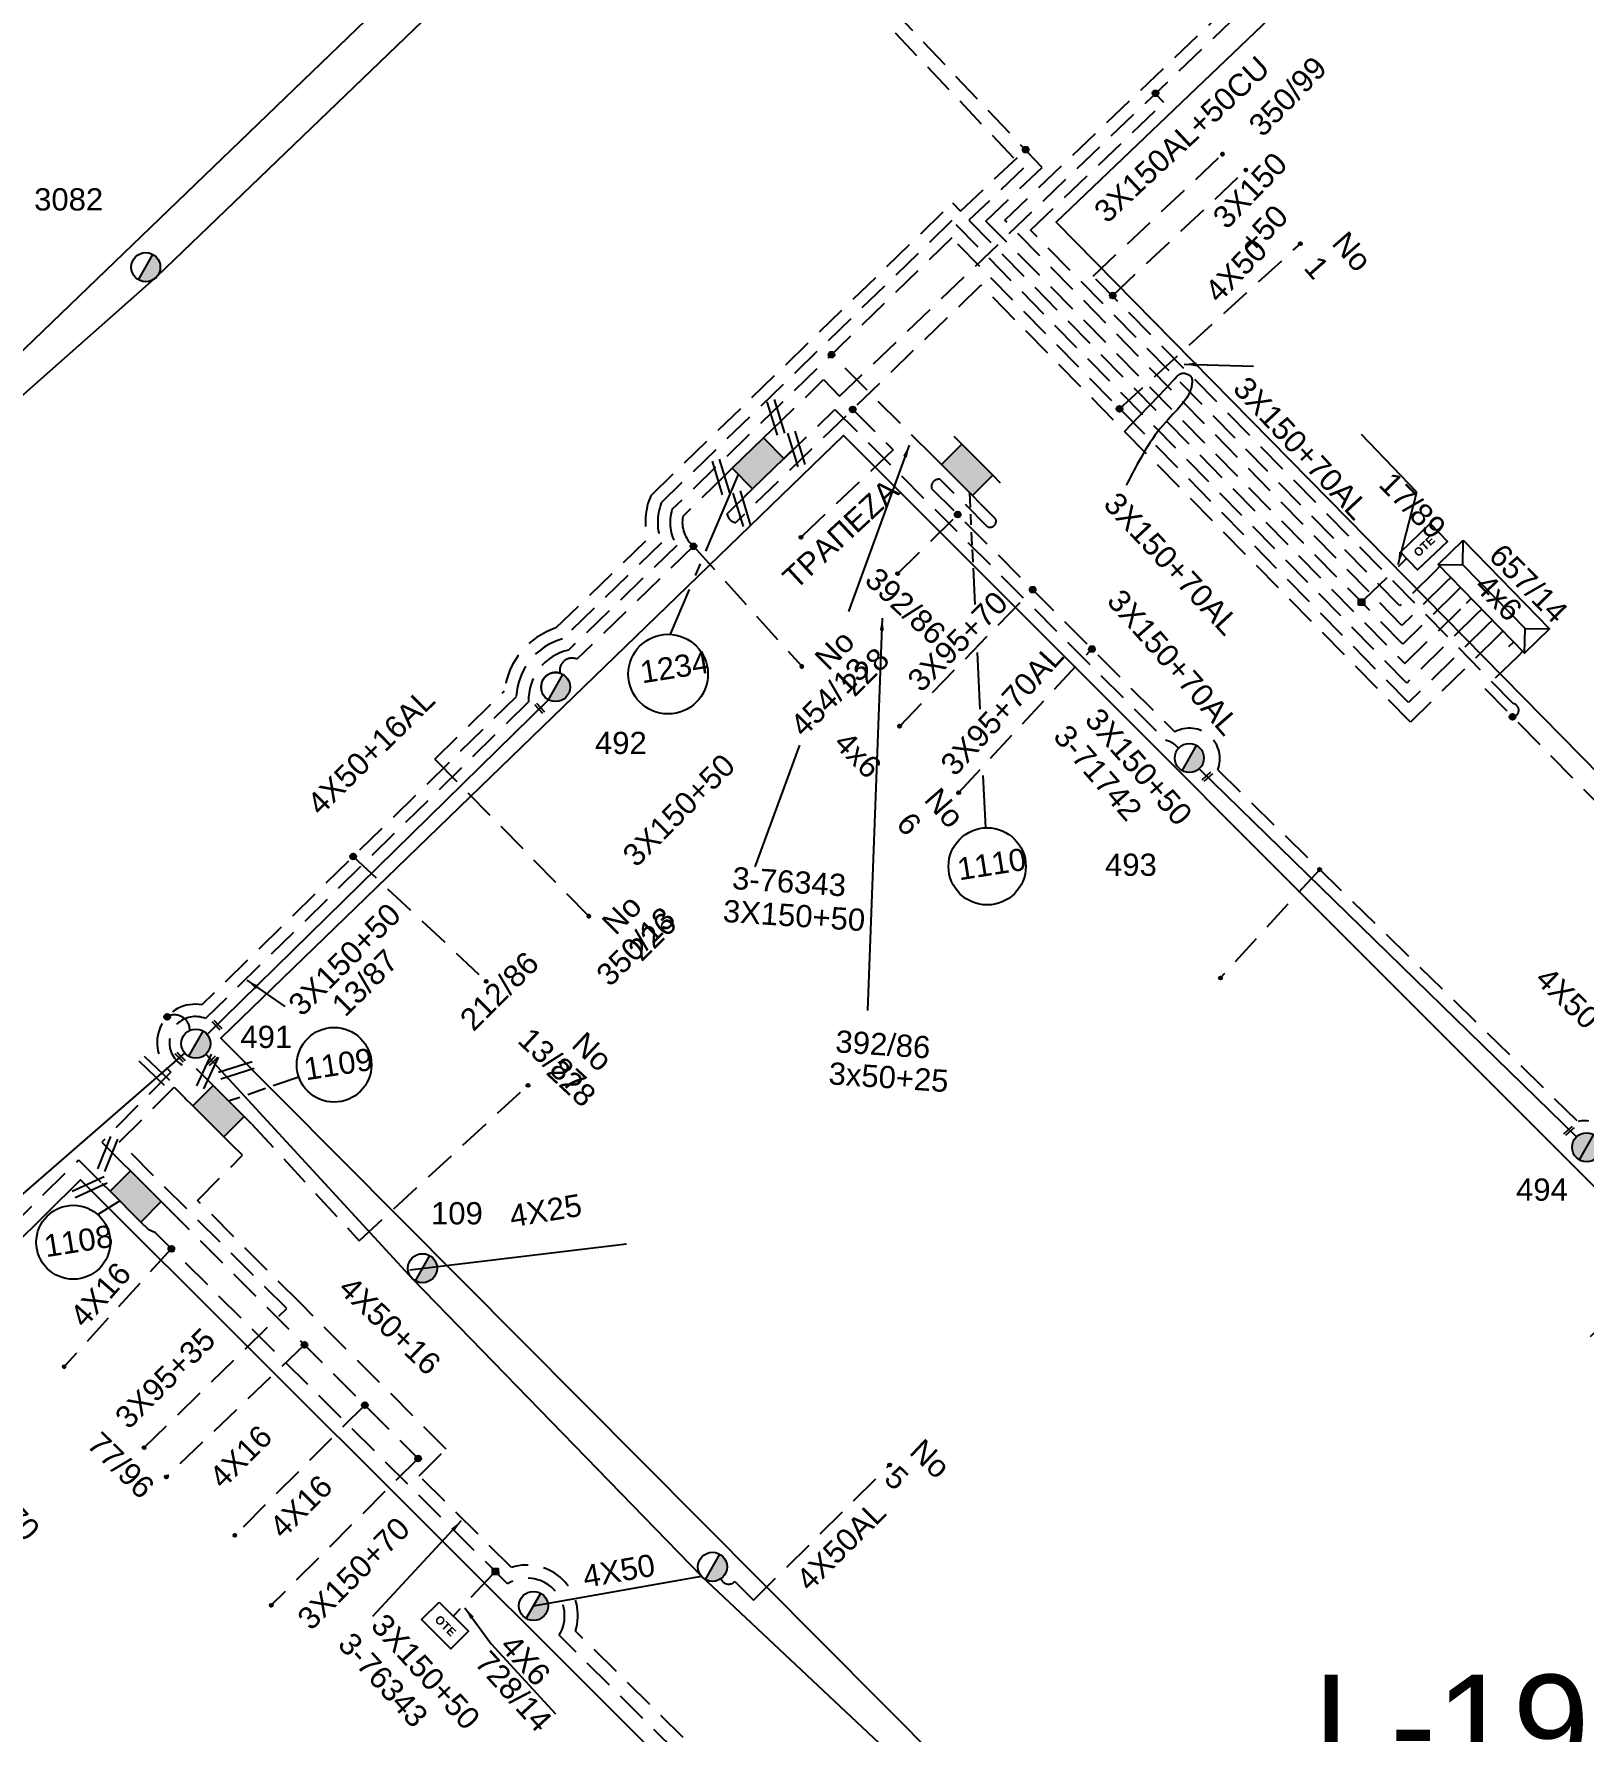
# Model space of a CAD drawing. Header units: millimetres. Extents: x 771 to 3391, y 686 to 1835.
# Drawn here: x 1973 to 2098.5, y 1020 to 1157.5 of the extents above; entities that cross this region are included whole.
import ezdxf

# ---------------------------------------------------------------- set-up
doc = ezdxf.new("R2010")
doc.units = ezdxf.units.MM
doc.linetypes.add('DASHED', pattern=[19.05, 12.7, -6.35])
for name, color, linetype in [('Link Box 4 Διευθύνσεων', 7, 'Continuous'), ('Pillar OTE', 7, 'Continuous'), ('Άγνωστα', 7, 'Continuous'), ('Γυμνά εναέρια ΧΤ (3Φ)   4x50CU', 7, 'Continuous'), ('Γυμνά εναέρια ΧΤ και ΦΟΠ (3Φ)   4x50+16AL', 7, 'Continuous'), ('Εναέρια παροχή ΧΤ 4x16', 7, 'SYN_LINE'), ('Εναέρια παροχή ΧΤ 4x25', 7, 'SYN_LINE'), ('Επιγραφές - Σχήματα', 7, 'Continuous'), ('Καλωδια Χ.Τ 3x95+35', 7, 'DASHED'), ('Καλωδια Χ.Τ. 3x50+35', 7, 'Continuous'), ('Καλώδια ΧΤ   3x150+50CU', 7, 'DASHED'), ('Καλώδια ΧΤ   3x150+70AL', 7, 'DASHED'), ('Καλώδια ΧΤ   3x150AL+50CU', 7, 'DASHED'), ('Μηχανική τομή', 7, 'Continuous'), ('Στύλος Ξύλινος', 7, 'Continuous'), ('Στύλος Ξύλινος @ 1', 7, 'Continuous'), ('Στύλος ΦΜ', 7, 'Continuous'), ('Στύλος ΦΜ @ 1', 7, 'Continuous'), ('Συνδέσεις', 7, 'Continuous'), ('Συνεστραμμένα ΧΤ   3x70+54.6+25 AL', 7, 'SYN_LINE'), ('Τομή', 7, 'Continuous'), ('Υποσταθμός πόλεως', 7, 'Continuous'), ('Υπόβαθρο ΔΕΗ', 7, 'Continuous'), ('Υπόγεια καλώδια Παροχών ΧΤ   4x16AL', 7, 'DASHED'), ('Υπόγεια καλώδια Παροχών ΧΤ   4x50AL', 7, 'DASHED'), ('Υπόγεια καλώδια Παροχών ΧΤ   4x6', 7, 'DASHED')]:
    doc.layers.add(name, color=color, linetype=linetype)
doc.styles.get("Standard").update_dxf_attribs({"font": 'arial.ttf'})
doc.linetypes.add('SYN_LINE', pattern='A,0.5,-0.0001,["/\\/\\/\\/",Standard,S=0.1,R=0,X=0,Y=-0.05],-0.25', length=0.7501)
doc.dimstyles.new('ISO-25', dxfattribs={"dimtxt": 2.5, "dimasz": 2.5, "dimexe": 1.25, "dimexo": 0.625, "dimtad": 1, "dimtxsty": 'Standard', "dimcen": 2.5, "dimadec": 0, "dimazin": 0, "dimtfac": 1, "dimtmove": 0, "dimatfit": 3, "dimfxl": 1, "dimarcsym": 0})

# ---------------------------------------------------------------- blocks, each defined once
blk = doc.blocks.new('LINK BOX 4 ΑΝΑΧΩΡΗΣΕΩΝ')
at = {"layer": 'Link Box 4 Διευθύνσεων', "ltscale": 40}
blk.add_hatch(color=256, dxfattribs=at).paths.add_polyline_path([(-3.54, 0), (-3.54, -4.67), (3.54, -4.67), (3.54, 0)])
for p, q in [((-3.54, 0), (-5.33, 0)), ((5.33, 0), (3.54, 0)), ((-3.54, -4.67), (-5.33, -4.67)), ((5.33, -4.67), (3.54, -4.67))]:
    blk.add_line(p, q, dxfattribs=at)
blk.add_lwpolyline([(-3.54, -4.67), (-3.54, 0), (3.54, 0), (3.54, -4.67)], close=True, dxfattribs=at)
blk = doc.blocks.new('ΥΠΑΡΧΩΝ ΤΣΙΜΕΝΤΕΝΙΟΣ ΣΤΥΛΟΣ')
at = {"layer": 'Στύλος ΦΜ'}
blk.add_hatch(color=7, dxfattribs=at).paths.add_polyline_path([(-1.29, -2.28, 0.574793), (2.62, 0, 0.268822), (1.3, 2.27)])
at = {"layer": 'Στύλος ΦΜ', "color": 7}
blk.add_line((-1.29, -2.28), (1.3, 2.27), dxfattribs=at)
blk.add_circle((0, 0), 2.62, dxfattribs=at)
at = {"layer": 'Στύλος ΦΜ', "flags": 4}
for tag, p in [('ΑΡΙΘΜΟΣ', (-4.68, 8.05)), ('ΤΥΠΟΣ', (-4.91, 3.03))]:
    blk.add_attdef(tag, p, '', height=4, dxfattribs=at)
blk = doc.blocks.new('ΥΠΟΣΤΑΘΜΟΣ ΠΟΛΕΩΣ 9 ΑΝΑΧΩΡΗΣΕΩΝ')
at = {"layer": 'Υποσταθμός πόλεως', "ltscale": 40}
for p, q in [((-9.63, -2.82), (-9.63, -4)), ((-7.12, -2.82), (-7.12, -4)), ((-4.84, -2.82), (-4.84, -4)), ((-2.36, -2.82), (-2.36, -4)), ((0.09, -2.82), (0.09, -4)), ((2.55, -2.82), (2.55, -4)), ((5.02, -2.82), (5.02, -4)), ((7.48, -2.82), (7.48, -4)), ((9.61, -2.82), (9.61, -4))]:
    blk.add_line(p, q, dxfattribs=at)
blk.add_lwpolyline([(-10.02, 2.82), (10.02, 2.82), (10.02, -2.82), (-10.02, -2.82)], close=True, dxfattribs=at)
for points in [[(-7.21, 0), (-10.02, 2.82)], [(7.21, 0), (10.02, 2.82)], [(-10.02, -2.82), (-7.21, 0)], [(-7.21, 0), (7.21, 0)], [(10.02, -2.82), (7.21, 0)]]:
    blk.add_lwpolyline(points, dxfattribs=at)
at = {"layer": 'Υποσταθμός πόλεως', "linetype": 'SYN_LINE', "ltscale": 40, "flags": 1}
for tag, p in [('ΜΕΤΑΣΧΗΜΑΤΙΣΜΟΣ', (10.79, 1.71)), ('ΙΣΧΥΣ', (10.77, -1.08)), ('ΑΡΙΘΜΟΣ', (10.89, -3.8))]:
    blk.add_attdef(tag, p, '', height=1.8, dxfattribs=at)
blk = doc.blocks.new('_ΣΥΝΔΕΣΗ')
at = {"layer": 'Συνδέσεις', "linetype": 'SYN_LINE', "ltscale": 40}
blk.add_hatch(color=256, dxfattribs=at).paths.add_polyline_path([(0.5, -0.01, 1), (-0.5, -0.01, 1)])
at = {"layer": 'Συνδέσεις'}
blk.add_circle((0, -0.01), 0.5, dxfattribs=at)
blk = doc.blocks.new('ΜΗΧΑΝΙΚΗ ΤΟΜΗ')
at = {"layer": 'Μηχανική τομή', "ltscale": 40}
for p, q in [((-1.89, 0.78), (1.89, 0.78)), ((1.89, 0), (-1.89, 0))]:
    blk.add_line(p, q, dxfattribs=at)
blk = doc.blocks.new('ΤΟΜΗ')
at = {"layer": 'Τομή', "ltscale": 40}
for p, q in [((-5.68, 0), (5.68, 0)), ((5.68, -2.33), (-5.68, -2.33))]:
    blk.add_line(p, q, dxfattribs=at)
blk = doc.blocks.new('ΥΠΑΡΧΩΝ ΞΥΛΙΝΟΣ ΣΤΥΛΟΣ')
at = {"layer": 'Στύλος Ξύλινος'}
h = blk.add_hatch(color=7, dxfattribs=at)
h.paths.add_polyline_path([(-2.62, 0, 0.270008), (-1.29, -2.28), (1.3, 2.27, 0.576266)])
h.paths.add_polyline_path([(-1.29, -2.28, 0.574793), (2.62, 0, 0.268822), (1.3, 2.27)])
at = {"layer": 'Στύλος Ξύλινος', "color": 7}
blk.add_line((-1.29, -2.28), (1.3, 2.27), dxfattribs=at)
blk.add_circle((0, 0), 2.62, dxfattribs=at)
at = {"layer": 'Στύλος Ξύλινος', "flags": 4}
for tag, p in [('ΑΡΙΘΜΟΣ', (-4.91, 8.6)), ('ΤΥΠΟΣ', (-4.85, 3.39))]:
    blk.add_attdef(tag, p, '', height=4, dxfattribs=at)
blk = doc.blocks.new('PILLAR ΟΤΕ')
at = {"layer": 'Pillar OTE', "ltscale": 40}
blk.add_lwpolyline([(-3.31, 2.02), (3.39, 2.02), (3.39, -1.99), (-3.31, -1.99)], close=True, dxfattribs=at)
at = {"layer": 'Pillar OTE', "insert": (-1.81, 0.71), "char_height": 1.3575, "width": 109.961, "attachment_point": 1}
blk.add_mtext('{\\fArial|b1|i0|c161|p34;OTE}', dxfattribs=at)
blk = doc.blocks.new('TSONTA XT1')
at = {"ltscale": 40}
h = blk.add_hatch(color=256, dxfattribs=at)
h.dxf.hatch_style = 1
h.paths.add_polyline_path([(595.96, 2487.66), (597.07, 2488.77), (595.96, 2489.87), (594.85, 2488.77)])
blk.add_lwpolyline([(594.85, 2488.77), (595.96, 2489.87), (597.07, 2488.77), (595.96, 2487.66)], close=True, dxfattribs=at)

msp = doc.modelspace()

# ---------------------------------------------------------------- linework, layer by layer
at = {"layer": 'Άγνωστα'}
msp.add_lwpolyline([(2061.40856, 1125.31264), (2062.56677, 1126.51077), (2063.47593, 1127.45902), (2064.16963, 1128.1897), (2064.68147, 1128.7351), (2065.04505, 1129.12752), (2065.29397, 1129.39927), (2065.46182, 1129.58265), (2065.58221, 1129.70995), (2065.6835, 1129.80849), (2065.77319, 1129.88561), (2065.85351, 1129.94363), (2065.92674, 1129.98492), (2065.99512, 1130.0118), (2066.06092, 1130.02663), (2066.12639, 1130.03175), (2066.19378, 1130.02949), (2066.26469, 1130.02178), (2066.33807, 1130.00879), (2066.41222, 1129.99027), (2066.48543, 1129.96597), (2066.55599, 1129.93564), (2066.6222, 1129.89903), (2066.68233, 1129.8559), (2066.7347, 1129.80598), (2066.77797, 1129.74914), (2066.81233, 1129.68565), (2066.83838, 1129.61589), (2066.85669, 1129.54024), (2066.86785, 1129.45907), (2066.87243, 1129.37276), (2066.87102, 1129.28171), (2066.86419, 1129.18627), (2066.85234, 1129.08679), (2066.83508, 1128.98342), (2066.81184, 1128.87625), (2066.78205, 1128.76538), (2066.74512, 1128.65092), (2066.70048, 1128.53296), (2066.64756, 1128.41161), (2066.58578, 1128.28697), (2066.51453, 1128.15896), (2066.43306, 1128.0268), (2066.34061, 1127.88955), (2066.23639, 1127.74625), (2066.11962, 1127.59594), (2065.98952, 1127.43768), (2065.84532, 1127.2705), (2065.68624, 1127.09347), (2065.51204, 1126.90575), (2065.32471, 1126.707), (2065.12675, 1126.497), (2064.9207, 1126.27554), (2064.70907, 1126.04241), (2064.49437, 1125.79739), (2064.27914, 1125.54027), (2064.06589, 1125.27083), (2063.85682, 1124.9894), (2063.65292, 1124.69851), (2063.45482, 1124.40123), (2063.2632, 1124.10063), (2063.07871, 1123.79978), (2062.902, 1123.50175), (2062.73374, 1123.20962), (2062.57457, 1122.92645), (2062.42515, 1122.65515), (2062.28609, 1122.39795), (2062.15798, 1122.15692), (2062.04144, 1121.93411), (2061.93706, 1121.73159), (2061.84544, 1121.55142), (2061.76718, 1121.39567), (2061.7029, 1121.26639), (2061.65276, 1121.16473), (2061.61534, 1121.08807), (2061.58878, 1121.03289), (2061.5712, 1120.99566), (2061.56077, 1120.97285), (2061.55562, 1120.96092), (2061.55389, 1120.95636), (2061.55372, 1120.95562)], dxfattribs=at)
at = {"layer": 'Άγνωστα', "color": 2, "linetype": 'DASHED', "ltscale": 0.2}
for points in [[(2043.18288, 1101.44549), (2053.95877, 1112.49574)], [(2047.96167, 1096.04966), (2058.75856, 1107.68952)], [(2077.21186, 1089.82739), (2069.1754, 1081.03635)]]:
    msp.add_lwpolyline(points, dxfattribs=at)
at = {"layer": 'Άγνωστα', "color": 173, "linetype": 'DASHED', "ltscale": 0.2}
msp.add_lwpolyline([(1998.91045, 1090.87345), (2009.67929, 1080.77055)], dxfattribs=at)
at = {"layer": 'Γυμνά εναέρια ΧΤ (3Φ)   4x50CU', "color": 151, "linetype": 'Continuous', "ltscale": 0.2}
msp.add_lwpolyline([(2013.51463, 1030.15908), (2027.12117, 1032.56372)], dxfattribs=at)
at = {"layer": 'Γυμνά εναέρια ΧΤ και ΦΟΠ (3Φ)   4x50+16AL', "color": 173, "linetype": 'Continuous', "ltscale": 0.2}
msp.add_lwpolyline([(1987.07126, 1076.46404), (2014.72479, 1103.57853)], dxfattribs=at)
at = {"layer": 'Γυμνά εναέρια ΧΤ και ΦΟΠ (3Φ)   4x50+16AL', "color": 2, "linetype": 'Continuous', "ltscale": 0.2}
msp.add_lwpolyline([(2067.44652, 1097.99107), (2098.01564, 1068.16133)], dxfattribs=at)
at = {"layer": 'Γυμνά εναέρια ΧΤ και ΦΟΠ (3Φ)   4x50+16AL', "color": 6, "linetype": 'Continuous', "ltscale": 0.2}
msp.add_lwpolyline([(1899.98017, 992.20635), (1916.12571, 1008.47369), (1934.2259, 1026.60303), (1959.918, 1052.91557), (1985.27252, 1074.94348)], dxfattribs=at)
at = {"layer": 'Γυμνά εναέρια ΧΤ και ΦΟΠ (3Φ)   4x50+16AL', "color": 151, "linetype": 'Continuous', "ltscale": 0.2}
msp.add_lwpolyline([(1986.97404, 1074.86321), (2003.70913, 1056.66701), (2027.12117, 1032.56372), (2043.73509, 1016.96551)], dxfattribs=at)
at = {"layer": 'Εναέρια παροχή ΧΤ 4x25', "color": 151, "ltscale": 20}
msp.add_lwpolyline([(2003.50679, 1057.39653), (2021.06133, 1059.48297)], dxfattribs=at)
at = {"layer": 'Καλωδια Χ.Τ 3x95+35', "color": 133, "linetype": 'DASHED', "ltscale": 0.2}
msp.add_lwpolyline([(1981.97254, 1042.98599), (1993.52206, 1054.24631), (1979.98444, 1067.75502), (1984.39678, 1072.1833), (1985.28269, 1071.30058)], dxfattribs=at)
at = {"layer": 'Καλωδια Χ.Τ. 3x50+35', "color": 2, "linetype": 'DASHED', "ltscale": 0.2}
msp.add_lwpolyline([(2042.9818, 1113.75824), (2047.87977, 1118.58287)], dxfattribs=at)
at = {"layer": 'Καλώδια ΧΤ   3x150+50CU', "color": 5, "linetype": 'DASHED', "ltscale": 0.2}
msp.add_lwpolyline([(2032.80406, 1125.4164), (2037.02212, 1129.50949), (2038.30964, 1128.16581), (2070.05214, 1158.58168, -0.656174983), (2070.59474, 1159.22455)], format="xyb", dxfattribs=at)
at = {"layer": 'Καλώδια ΧΤ   3x150+50CU', "color": 1, "linetype": 'DASHED', "ltscale": 0.2}
msp.add_lwpolyline([(2018.00145, 1086.04305), (2005.52899, 1098.76347), (2011.15498, 1104.2798, -0.291193406), (2015.32951, 1109.39033), (2022.75116, 1116.57565, -0.164072549), (2023.01542, 1120.10349), (2047.45727, 1143.83238), (2048.10474, 1143.14804), (2053.36634, 1148.12612)], format="xyb", dxfattribs=at)
at = {"layer": 'Καλώδια ΧΤ   3x150+50CU', "color": 133, "linetype": 'DASHED', "ltscale": 0.2}
for points in [[(2060.41852, 1136.30314), (2071.28164, 1146.54421)], [(1990.70464, 1069.193), (1999.38797, 1059.75154), (2013.06992, 1072.33485)]]:
    msp.add_lwpolyline(points, dxfattribs=at)
at = {"layer": 'Καλώδια ΧΤ   3x150+50CU', "color": 2, "linetype": 'DASHED', "ltscale": 0.2}
msp.add_lwpolyline([(2045.93882, 1123.25464), (2037.66253, 1131.53754)], dxfattribs=at)
msp.add_lwpolyline([(2033.80346, 1123.10037), (2037.93655, 1127.10186), (2064.728, 1100.2961, -0.184605422), (2065.75724, 1099.62771)], format="xyb", dxfattribs=at)
at = {"layer": 'Καλώδια ΧΤ   3x150+50CU', "color": 151, "linetype": 'DASHED', "ltscale": 0.2}
for points in [[(2039.37317, 1127.10085), (2042.6588, 1123.81083), (2035.11601, 1116.6686)], [(2029.20257, 1118.64599), (2031.84035, 1121.19977)]]:
    msp.add_lwpolyline(points, dxfattribs=at)
at = {"layer": 'Καλώδια ΧΤ   3x150+50CU', "color": 173, "linetype": 'DASHED', "ltscale": 0.2}
msp.add_lwpolyline([(2028.9801, 1121.70573), (2025.61133, 1118.435, 0.266578202), (2026.4793, 1116.00944), (2017.0333, 1106.86422, 0.612481873), (2015.66086, 1105.72598)], format="xyb", dxfattribs=at)
at = {"layer": 'Καλώδια ΧΤ   3x150+50CU', "color": 133, "linetype": 'DASHED', "ltscale": 0.2}
msp.add_lwpolyline([(2008.15404, 960.98687), (2001.43533, 967.87632), (2009.65687, 975.83065), (2010.61613, 976.85887, 0.215003753), (2011.74567, 981.44667), (2037.17706, 1004.62109, 0.500460369), (2033.77327, 1011.44948), (2016.9153, 1028.12541, 0.610597448), (2011.73133, 1033.2732), (2004.26287, 1040.70034), (2006.43463, 1042.87293), (2006.43463, 1042.87293), (1994.62874, 1054.67564), (1986.29168, 1063.01048), (1989.93489, 1066.66512), (1989.05722, 1067.53964)], format="xyb", dxfattribs=at)
at = {"layer": 'Καλώδια ΧΤ   3x150+50CU', "color": 62, "linetype": 'DASHED', "ltscale": 0.2}
msp.add_lwpolyline([(1930.90801, 1021.81297), (1930.90801, 1021.81297, -0.774334453), (1936.94632, 1027.84738), (1959.28156, 1049.95384, 1.062192127), (1962.9397, 1052.71054), (1976.66298, 1066.29329), (1978.5741, 1064.38542)], format="xyb", dxfattribs=at)
at = {"layer": 'Καλώδια ΧΤ   3x150+50CU', "color": 6, "linetype": 'DASHED', "ltscale": 0.2}
msp.add_lwpolyline([(2010.42513, 982.17015), (2036.45636, 1005.41197, 0.451135656), (2033.16839, 1010.28758), (2015.59822, 1027.79442, 0.785798181), (2011.41835, 1031.95922), (1982.8905, 1060.38424), (1982.35108, 1060.62694)], format="xyb", dxfattribs=at)
at = {"layer": 'Καλώδια ΧΤ   3x150+50CU', "color": 151, "linetype": 'DASHED', "ltscale": 0.2}
msp.add_arc((2030.00977, 1118.73155), 0.81172, 186.0504739, 262.0957247, dxfattribs=at)
at = {"layer": 'Καλώδια ΧΤ   3x150+50CU', "linetype": 'DASHED', "ltscale": 0.2}
msp.add_arc((2015.30583, 1104.603), 1.17777, 72.4552312, 193.9125662, dxfattribs=at)
at = {"layer": 'Καλώδια ΧΤ   3x150+50CU', "color": 173, "linetype": 'DASHED', "ltscale": 0.2}
msp.add_arc((1984.419, 1076.78346), 1.25951, 0.299047, 117.8599131, dxfattribs=at)
at = {"layer": 'Καλώδια ΧΤ   3x150+70AL', "color": 30, "linetype": 'DASHED', "ltscale": 0.2}
msp.add_lwpolyline([(2087.40643, 1113.07841), (2083.87052, 1109.60139), (2051.70444, 1142.4413), (2069.53074, 1159.46999, -0.481449807), (2072.03673, 1161.77484), (2081.53216, 1172.12193), (2099.02333, 1189.15085), (2117.89184, 1205.39034, -0.506200504), (2118.87628, 1206.08787)], format="xyb", dxfattribs=at)
at = {"layer": 'Καλώδια ΧΤ   3x150+70AL', "color": 1, "linetype": 'DASHED', "ltscale": 0.2}
msp.add_lwpolyline([(2088.20174, 1112.26352), (2083.95586, 1108.08837), (2050.17067, 1142.35909), (2054.71528, 1146.70036), (2026.09551, 1176.95015), (2031.21468, 1182.01912, 0.252616153), (2036.15979, 1183.08121), (2037.78066, 1181.37344), (2046.40365, 1189.56697, 0.916402162), (2045.67065, 1190.48442), (2044.29348, 1189.17584)], format="xyb", dxfattribs=at)
at = {"layer": 'Καλώδια ΧΤ   3x150+70AL', "color": 85, "linetype": 'DASHED', "ltscale": 0.2}
msp.add_lwpolyline([(2040.43077, 1185.50552), (2037.8229, 1183.02753), (2036.14342, 1184.79278, -0.395313069), (2030.98311, 1183.51934), (2024.4597, 1176.97692), (2053.20041, 1146.64263), (2048.792, 1142.42163), (2084.11463, 1106.50066), (2089.0702, 1111.37368)], format="xyb", dxfattribs=at)
at = {"layer": 'Καλώδια ΧΤ   3x150+70AL', "color": 5, "linetype": 'DASHED', "ltscale": 0.2}
msp.add_lwpolyline([(2086.53124, 1113.97515), (2083.70499, 1111.19598), (2053.78433, 1141.62346), (2064.57623, 1151.96921), (2063.88557, 1152.69238)], dxfattribs=at)
at = {"layer": 'Καλώδια ΧΤ   3x150+70AL', "color": 133, "linetype": 'DASHED', "ltscale": 0.2}
msp.add_lwpolyline([(2092.92088, 1103.25022), (2058.85386, 1137.8943), (2069.39194, 1147.82895)], dxfattribs=at)
at = {"layer": 'Καλώδια ΧΤ   3x150+70AL', "color": 173, "linetype": 'DASHED', "ltscale": 0.2}
msp.add_lwpolyline([(2089.92355, 1110.49932), (2084.25824, 1104.92838), (2047.41405, 1142.39668), (2023.86507, 1119.53461, 0.185033406), (2023.89265, 1116.28891), (2015.85291, 1108.50518, 0.32083131), (2012.11916, 1103.82469), (1986.65833, 1078.86016, 0.767127484), (1984.12773, 1073.4138), (1978.53116, 1067.72086), (1980.22044, 1066.03986)], format="xyb", dxfattribs=at)
at = {"layer": 'Καλώδια ΧΤ   3x150+70AL', "color": 2, "linetype": 'DASHED', "ltscale": 0.2}
for points in [[(2090.78337, 1109.61833), (2084.40835, 1103.34949), (2047.39654, 1140.98825), (2024.7341, 1118.98537, 0.218113411), (2025.1206, 1116.06628), (2016.35745, 1107.60172, 0.361951611), (2013.11496, 1103.40058), (1986.94441, 1077.74016, 1.243330715), (1986.1916, 1073.68979), (1986.93011, 1072.95395)], [(2049.70506, 1119.48539), (2050.9579, 1118.22875, -0.67302512), (2050.29694, 1117.5923), (2046.47398, 1121.42369, 0.548609368), (2045.76704, 1120.69843), (2065.47184, 1100.96726, -0.699584446), (2068.95445, 1097.88759), (2098.13697, 1069.40203, -0.545095859), (2100.96721, 1066.65489), (2107.57959, 1060.2722), (2099.11254, 1051.94853)]]:
    msp.add_lwpolyline(points, format="xyb", dxfattribs=at)
at = {"layer": 'Καλώδια ΧΤ   3x150+70AL', "color": 151, "linetype": 'DASHED', "ltscale": 0.2}
msp.add_lwpolyline([(2091.64499, 1108.73551), (2084.56025, 1101.76878), (2049.76079, 1137.1577), (2029.89815, 1117.92754)], dxfattribs=at)
at = {"layer": 'Καλώδια ΧΤ   3x150+70AL', "color": 133, "linetype": 'DASHED', "ltscale": 0.2}
msp.add_lwpolyline([(2093.24933, 1107.09168), (2090.57909, 1104.4856), (2138.57494, 1055.67674, 0.785392009), (2143.43382, 1050.73557), (2155.81836, 1038.14124), (2143.7419, 1026.26594), (2146.95863, 1023.04674)], format="xyb", dxfattribs=at)
at = {"layer": 'Καλώδια ΧΤ   3x150+70AL', "color": 6, "linetype": 'DASHED', "ltscale": 0.2}
msp.add_lwpolyline([(1983.82526, 1062.44773), (2004.16494, 1042.11588), (1992.26798, 1030.21434)], dxfattribs=at)
at = {"layer": 'Καλώδια ΧΤ   3x150+70AL', "color": 133, "linetype": 'DASHED', "ltscale": 0.2}
msp.add_arc((2092.80501, 1102.72698), 0.53592, 284.0746356, 77.5135381, dxfattribs=at)
at = {"layer": 'Συνεστραμμένα ΧΤ   3x70+54.6+25 AL', "color": 133, "linetype": 'SYN_LINE', "ltscale": 20}
msp.add_lwpolyline([(1954.80055, 1112.94129), (1983.02905, 1137.88987), (2008.00134, 1161.92311), (2031.40474, 1185.84549)], dxfattribs=at)
at = {"layer": 'Υπόβαθρο ΔΕΗ'}
for points in [[(1921.97692, 1150.68432), (1987.02301, 1214.85256), (2020.98823, 1178.94436), (1954.10329, 1114.52837), (1921.97692, 1150.68432)], [(2172.39142, 1023.74929), (2225.9382, 1075.875), (2110.74176, 1194.67613), (2055.85621, 1142.25849), (2172.39142, 1023.74929)], [(2105.11942, 958.57063), (1988.18619, 1076.15191), (2038.63202, 1124.99143), (2155.65174, 1007.90917), (2105.06763, 958.62271)], [(2085.07882, 1120.39549), (2080.6035, 1125.06653)], [(2027.48115, 1115.60566), (2030.1188, 1121.81837)], [(2048.83486, 1120.35629), (2048.89173, 1119.15615)], [(2048.91791, 1118.60358), (2048.95825, 1117.75238)], [(2048.98615, 1117.16341), (2049.0369, 1116.09249)], [(2049.05342, 1115.74384), (2049.10211, 1114.71635)], [(2026.64714, 1113.64121), (2027.04341, 1114.57461)], [(2049.12436, 1114.24666), (2049.26471, 1111.28487)], [(2024.62395, 1108.87581), (2026.16689, 1112.51005)], [(2049.4489, 1107.3976), (2049.66621, 1102.81155)], [(2035.06366, 1099.89048), (2031.46034, 1090.04215)], [(2049.92026, 1097.44998), (2050.12153, 1093.2024)], [(1992.43452, 1072.31164), (1994.50037, 1073.01879)], [(1988.81737, 1071.07347), (1989.71127, 1071.37946)], [(1990.36866, 1071.60449), (1991.80479, 1072.09608)], [(1959.93304, 938.12209), (1905.02019, 993.59744), (1976.82795, 1064.66966), (2032.45491, 1009.14326), (1959.93304, 938.12209)], [(1979.16563, 1062.46532), (1979.9909, 1062.97555)], [(1978.20781, 1061.87314), (1979.04148, 1062.38857)], [(2010.08779, 1027.07494), (2015.29691, 1021.40473)]]:
    msp.add_lwpolyline(points, dxfattribs=at)
for centre, radius in [((2024.41677, 1105.65405), 3.22841), ((2050.26964, 1090.07666), 3.12924), ((1997.36369, 1073.99892), 3.02642), ((1976.22997, 1059.62338), 2.99554)]:
    msp.add_circle(centre, radius, dxfattribs=at)
at = {"layer": 'Υπόγεια καλώδια Παροχών ΧΤ   4x16AL', "color": 6, "linetype": 'DASHED', "ltscale": 0.2}
for points in [[(1984.17533, 1059.10403), (1975.58162, 1049.64153)], [(1994.95977, 1051.3175), (1983.84855, 1040.6965)], [(1999.84463, 1046.43453), (1989.41114, 1035.95957)]]:
    msp.add_lwpolyline(points, dxfattribs=at)
at = {"layer": 'Υπόγεια καλώδια Παροχών ΧΤ   4x50AL', "color": 2, "linetype": 'DASHED', "ltscale": 0.2}
msp.add_lwpolyline([(2060.99784, 1127.15655), (2075.69713, 1140.56165)], dxfattribs=at)
at = {"layer": 'Υπόγεια καλώδια Παροχών ΧΤ   4x50AL', "color": 151, "linetype": 'DASHED', "ltscale": 0.2}
msp.add_lwpolyline([(2028.69628, 1032.36362, 0.56426505), (2029.8137, 1032.14485), (2031.3333, 1030.61683), (2042.36982, 1041.59253)], format="xyb", dxfattribs=at)
at = {"layer": 'Υπόγεια καλώδια Παροχών ΧΤ   4x6', "color": 173, "linetype": 'DASHED', "ltscale": 0.2}
msp.add_lwpolyline([(2026.4793, 1116.00944), (2035.21549, 1106.32413)], dxfattribs=at)
at = {"layer": 'Υπόγεια καλώδια Παροχών ΧΤ   4x6', "color": 1, "linetype": 'DASHED', "ltscale": 0.2}
msp.add_lwpolyline([(2080.84716, 1111.72635), (2084.24915, 1115.00882)], dxfattribs=at)
at = {"layer": 'Υπόγεια καλώδια Παροχών ΧΤ   4x6', "color": 6, "linetype": 'DASHED', "ltscale": 0.2}
msp.add_lwpolyline([(2010.18293, 1032.70735), (2007.03276, 1029.34381)], dxfattribs=at)

# ---------------------------------------------------------------- block references
at = {"layer": 'Link Box 4 Διευθύνσεων'}
for p, xscale, yscale, zscale, rotation in [((2030.89208, 1123.56106), 0.4999999999999999, 0.4999999999999999, 0.4999999999999999, 44.13857429686983), ((2049.47299, 1123.01975), 0.4999999999999998, 0.4999999999999998, 0.4999999999999998, 314.9771337608474), ((1988.81737, 1071.07347), 0.4999999999999998, 0.4999999999999998, 0.4999999999999998, 315.1033266628069), ((1982.10893, 1064.16062), 0.4999999999999998, 0.4999999999999998, 0.4999999999999998, 315.1406516409173)]:
    msp.add_blockref('LINK BOX 4 ΑΝΑΧΩΡΗΣΕΩΝ', p, dxfattribs=dict(at, xscale=xscale, yscale=yscale, zscale=zscale, rotation=rotation))
at = {"layer": 'Pillar OTE', "xscale": 0.5, "yscale": 0.5, "zscale": 0.5}
for p, rotation in [((2085.64012, 1115.95144), 43.82481391636421), ((2006.32501, 1028.58811), 315.1532913687323)]:
    msp.add_blockref('PILLAR ΟΤΕ', p, dxfattribs=dict(at, rotation=rotation))
at = {"layer": 'Μηχανική τομή'}
for p, xscale, yscale, zscale, rotation in [((2013.94278, 1102.81176), 0.2500000000001926, 0.2500000000001926, 0.2500000000001926, 313.9232981806344), ((2068.17624, 1097.26374), 0.2499999999999681, 0.2499999999999681, 0.2499999999999681, 42.4782576026568), ((1987.80117, 1077.13794), 0.2500000000001926, 0.2500000000001926, 0.2500000000001926, 313.9232981806344), ((1984.82061, 1074.55086), 0.2500000000001926, 0.2500000000001926, 0.2500000000001926, 313.9232981806344), ((1987.57573, 1074.25318), 0.249999999999919, 0.249999999999919, 0.249999999999919, 46.31432820790719), ((2097.47741, 1068.57806), 0.2499999999999681, 0.2499999999999681, 0.2499999999999681, 42.4782576026568)]:
    msp.add_blockref('ΜΗΧΑΝΙΚΗ ΤΟΜΗ', p, dxfattribs=dict(at, xscale=xscale, yscale=yscale, zscale=zscale, rotation=rotation))
at = {"layer": 'Στύλος Ξύλινος @ 1', "ltscale": 40}
ref = msp.add_blockref('ΥΠΑΡΧΩΝ ΞΥΛΙΝΟΣ ΣΤΥΛΟΣ', (2098.83861, 1067.3188), dxfattribs=dict(at, xscale=0.4499999999998181, yscale=0.4499999999998181, zscale=0.4499999999998181))
ref.add_attrib('ΤΥΠΟΣ', '494', (2093.11884, 1062.9892), dxfattribs={"layer": 'Στύλος Ξύλινος', "height": 1.8, "flags": 4})
at = {"layer": 'Στύλος ΦΜ @ 1', "ltscale": 40}
ref = msp.add_blockref('ΥΠΑΡΧΩΝ ΤΣΙΜΕΝΤΕΝΙΟΣ ΣΤΥΛΟΣ', (1982.10335, 1138.61803), dxfattribs=dict(at, xscale=0.4499999999998181, yscale=0.4499999999998181, zscale=0.4499999999998181))
ref.add_attrib('ΤΥΠΟΣ', '3082', (1973.06004, 1143.21443), dxfattribs={"layer": 'Στύλος ΦΜ', "height": 1.8, "flags": 4})
ref = msp.add_blockref('ΥΠΑΡΧΩΝ ΤΣΙΜΕΝΤΕΝΙΟΣ ΣΤΥΛΟΣ', (2015.30583, 1104.603), dxfattribs=dict(at, xscale=0.4499999999998181, yscale=0.4499999999998181, zscale=0.4499999999998181))
ref.add_attrib('ΤΥΠΟΣ', '492', (2018.4975, 1099.17692), dxfattribs={"layer": 'Στύλος ΦΜ', "height": 1.8, "flags": 4})
ref = msp.add_blockref('ΥΠΑΡΧΩΝ ΤΣΙΜΕΝΤΕΝΙΟΣ ΣΤΥΛΟΣ', (2066.64626, 1098.85521), dxfattribs=dict(at, xscale=0.4499999999998181, yscale=0.4499999999998181, zscale=0.4499999999998181))
ref.add_attrib('ΤΥΠΟΣ', '493', (2059.81972, 1089.30754), dxfattribs={"layer": 'Στύλος ΦΜ', "height": 1.8, "flags": 4})
ref = msp.add_blockref('ΥΠΑΡΧΩΝ ΤΣΙΜΕΝΤΕΝΙΟΣ ΣΤΥΛΟΣ', (1986.16161, 1075.71591), dxfattribs=dict(at, xscale=0.4499999999998181, yscale=0.4499999999998181, zscale=0.4499999999998181))
ref.add_attrib('ΤΥΠΟΣ', '491', (1989.77309, 1075.36291), dxfattribs={"layer": 'Στύλος ΦΜ', "height": 1.8, "flags": 4})
ref = msp.add_blockref('ΥΠΑΡΧΩΝ ΤΣΙΜΕΝΤΕΝΙΟΣ ΣΤΥΛΟΣ', (2004.52395, 1057.51743), dxfattribs=dict(at, xscale=0.4499999999998181, yscale=0.4499999999998181, zscale=0.4499999999998181))
ref.add_attrib('ΤΥΠΟΣ', '109', (2005.21358, 1061.0727), dxfattribs={"layer": 'Στύλος ΦΜ', "height": 1.8, "flags": 4})
at = {"layer": 'Στύλος ΦΜ @ 1', "ltscale": 40, "xscale": 0.4499999999998181, "yscale": 0.4499999999998181, "zscale": 0.4499999999998181}
for p in [(2028.01837, 1033.32673), (2013.51463, 1030.15908)]:
    msp.add_blockref('ΥΠΑΡΧΩΝ ΤΣΙΜΕΝΤΕΝΙΟΣ ΣΤΥΛΟΣ', p, dxfattribs=at)
at = {"layer": 'Συνδέσεις'}
for p, xscale, yscale, zscale in [((2063.9083, 1152.71382), 0.4777242751394019, 0.4777242751394019, 0.4777242751394019), ((2053.38908, 1148.14755), 0.4777242751394019, 0.4777242751394019, 0.4777242751394019), ((2069.33647, 1147.77666), 0.25, 0.25, 0.25), ((2071.22904, 1146.50445), 0.25, 0.25, 0.25), ((2075.64453, 1140.52189), 0.25, 0.25, 0.25), ((2060.44125, 1136.32457), 0.4777242751394019, 0.4777242751394019, 0.4777242751394019), ((2037.66253, 1131.53754), 0.4777242751394019, 0.4777242751394019, 0.4777242751394019), ((2039.37471, 1127.10234), 0.4777242751394019, 0.4777242751394019, 0.4777242751394019), ((2060.99784, 1127.15655), 0.4777242751394019, 0.4777242751394019, 0.4777242751394019), ((2047.87977, 1118.58287), 0.4777242751394019, 0.4777242751394019, 0.4777242751394019), ((2035.19278, 1116.74128), 0.25, 0.25, 0.25), ((2026.48084, 1116.01093), 0.4777242751394019, 0.4777242751394019, 0.4777242751394019), ((2043.02482, 1113.80062), 0.25, 0.25, 0.25), ((2053.95877, 1112.49574), 0.4777242751394019, 0.4777242751394019, 0.4777242751394019), ((2058.75856, 1107.68952), 0.4777242751394019, 0.4777242751394019, 0.4777242751394019), ((2035.25805, 1106.27348), 0.25, 0.25, 0.25), ((2043.17596, 1101.4384), 0.25, 0.25, 0.25), ((2092.83016, 1102.1964), 0.4777242751394019, 0.4777242751394019, 0.4777242751394019), ((2047.95708, 1096.04471), 0.25, 0.25, 0.25), ((1998.91045, 1090.87345), 0.4777242751394019, 0.4777242751394019, 0.4777242751394019), ((2077.20722, 1089.82233), 0.25, 0.25, 0.25), ((2018.00145, 1086.04305), 0.25, 0.25, 0.25), ((2009.67929, 1080.77055), 0.25, 0.25, 0.25), ((2069.1754, 1081.03635), 0.25, 0.25, 0.25), ((1983.83041, 1077.89698), 0.4777242751394019, 0.4777242751394019, 0.4777242751394019), ((2013.06992, 1072.33485), 0.25, 0.25, 0.25), ((1984.17533, 1059.10403), 0.4777242751394019, 0.4777242751394019, 0.4777242751394019), ((1994.95977, 1051.3175), 0.4777242751394019, 0.4777242751394019, 0.4777242751394019), ((1975.4951, 1049.55498), 0.25, 0.25, 0.25), ((1999.84463, 1046.43453), 0.4777242751394019, 0.4777242751394019, 0.4777242751394019), ((1981.96936, 1042.98038), 0.25, 0.25, 0.25), ((2004.16494, 1042.11588), 0.4777242751394019, 0.4777242751394019, 0.4777242751394019), ((2042.37613, 1041.58602), 0.25, 0.25, 0.25), ((1983.76203, 1040.60995), 0.25, 0.25, 0.25), ((1989.32462, 1035.87301), 0.25, 0.25, 0.25), ((1992.27225, 1030.2186), 0.25, 0.25, 0.25)]:
    msp.add_blockref('_ΣΥΝΔΕΣΗ', p, dxfattribs=dict(at, xscale=xscale, yscale=yscale, zscale=zscale))
at = {"layer": 'Συνδέσεις', "xscale": 0.3075184835441075, "yscale": 0.3075184835441075, "zscale": 0.3075184835441075}
for p, rotation in [((2492.4194, 440.85537), 45.01926714026695), ((1340.80994, 619.48494), 315.1604227641746)]:
    msp.add_blockref('TSONTA XT1', p, dxfattribs=dict(at, rotation=rotation))
at = {"layer": 'Τομή', "xscale": 0.2499999999998873, "yscale": 0.2499999999998873, "zscale": 0.2499999999998873}
for p, rotation in [((2033.42846, 1126.53157), 286.8825109868556), ((2035.09611, 1123.98133), 286.8825109868556), ((2028.9801, 1121.70573), 286.8825109868556), ((2030.66489, 1119.13302), 286.8825109868556), ((1982.9968, 1073.72542), 316.381813541813), ((1987.36563, 1073.34113), 245.1480880613641), ((1989.53447, 1073.27742), 197.6382966880704), ((1979.28902, 1066.66631), 248.1909067709115), ((1977.67741, 1063.82174), 204.6028948993938)]:
    msp.add_blockref('ΤΟΜΗ', p, dxfattribs=dict(at, rotation=rotation))
at = {"layer": 'Υποσταθμός πόλεως', "xscale": 0.5, "yscale": 0.5, "zscale": 0.5, "rotation": 314.3033893338031}
msp.add_blockref('ΥΠΟΣΤΑΘΜΟΣ ΠΟΛΕΩΣ 9 ΑΝΑΧΩΡΗΣΕΩΝ', (2091.32508, 1111.92817), dxfattribs=at)

# ---------------------------------------------------------------- texts
at = {"layer": 'Άγνωστα', "color": 7}
note = msp.add_mtext_dynamic_manual_height_columns('No ', width=1.8, gutter_width=1.68194, heights=[0.04535, 0], dxfattribs=dict(at, insert=(2077.1643, 1144.31322), char_height=1.8, attachment_point=1, rotation=311.1190467))
for column, words in zip(note.columns.linked_columns, ['1']):
    column.text = words
at = {"layer": 'Άγνωστα', "color": 7, "char_height": 1.8, "attachment_point": 1}
for s, gutter_width, insert, rotation in [('ΤΡΑΠΕΖΑ', 1.64868, (2033.527, 1113.73783), 42.7624664), ('392/86', 1.64868, (2041.46607, 1114.45135), 317.0714048), ('3X95+70', 12.5, (2043.64528, 1105.36409), 44.9799402), ('1234', 12.5, (2022.03402, 1106.67595), 9.0165632), ('454/13', 2.07748, (2034.13134, 1101.72913), 44.9847895), ('3X95+70AL', 12.5, (2046.33164, 1098.50427), 47.4153462), ('3X150+50', 12.5, (2059.43956, 1103.08661), 311.1190467), ('3-71742', 12.5, (2056.88721, 1101.73138), 311.1190467), ('3X150+50', 12.5, (2020.56755, 1091.19903), 44.9799402), ('1110', 12.5, (2047.72591, 1090.71638), 9.0165632), ('3-76343', 1.64868, (2029.68247, 1090.04215), 356.2007901), ('350/13', 2.07748, (2018.43387, 1081.52069), 44.9847895), ('3X150+50', 1.64868, (2028.93314, 1087.37925), 356.2007901), ('13/87', 2.07748, (1996.99048, 1079.06203), 44.9847895), ('212/86', 2.07748, (2007.38513, 1077.89589), 44.9847895), ('13/87', 1.64868, (2013.35452, 1077.17274), 317.0714048), ('392/86', 1.64868, (2038.04865, 1076.8114), 356.2007901), ('1109', 12.5, (1994.79893, 1074.51155), 9.0165632), ('3x50+25', 1.64868, (2037.49862, 1074.21974), 356.2007901), ('1108', 12.5, (1973.74188, 1060.18106), 9.0165632), ('4X50+16', 12.5, (1998.85265, 1057.03597), 316.2596131), ('3X95+35', 12.5, (1979.44602, 1045.66096), 44.9847895), ('3X150+70', 12.5, (1965.90338, 1045.00671), 312.3188017), ('77/96', 1.71691, (1978.49394, 1044.41443), 315.3220021), ('3X150+70', 12.5, (1994.22067, 1029.36073), 44.9847895), ('4X50', 12.5, (2017.38381, 1033.39432), 9.9129587), ('3X150+50', 12.5, (2001.57243, 1029.70713), 312.3188017), ('3-76343', 12.5, (1998.89783, 1028.19008), 312.3188017), ('4X6', 12.5, (2012.03462, 1028.03905), 312.3188017), ('728/14', 12.5, (2009.98516, 1026.694), 312.3188017)]:
    msp.add_mtext_dynamic_manual_height_columns(s, width=1.8, gutter_width=gutter_width, heights=[0.04535], dxfattribs=dict(at, insert=insert, rotation=rotation))
at = {"layer": 'Άγνωστα', "color": 7}
note = msp.add_mtext_dynamic_manual_height_columns('17/89\\P', width=1.8, gutter_width=12.5, heights=[0.04535, 0], dxfattribs=dict(at, insert=(2073.14617, 1132.38047), char_height=1.8, attachment_point=1, rotation=314.564961))
note = msp.add_mtext_dynamic_manual_height_columns('657/14\\P', width=1.8, gutter_width=12.5, heights=[0.04535, 0], dxfattribs=dict(at, insert=(2082.04807, 1126.56693), char_height=1.8, attachment_point=1, rotation=314.564961))
note = msp.add_mtext_dynamic_manual_height_columns('4x6\\P', width=1.8, gutter_width=12.5, heights=[0.04535, 0], dxfattribs=dict(at, insert=(2080.89453, 1124.12716), char_height=1.8, attachment_point=1, rotation=314.564961))
note = msp.add_mtext_dynamic_manual_height_columns('No ', width=1.8, gutter_width=2.07748, heights=[0.04535, 0], dxfattribs=dict(at, insert=(2033.38734, 1104.37305), char_height=1.8, attachment_point=1, rotation=44.9847895))
for column, words in zip(note.columns.linked_columns, ['228']):
    column.text = words
note = msp.add_mtext_dynamic_manual_height_columns('4x6\\P', width=1.8, gutter_width=12.5, heights=[0.04535, 0], dxfattribs=dict(at, insert=(2028.98804, 1111.39342), char_height=1.8, attachment_point=1, rotation=314.564961))
note = msp.add_mtext_dynamic_manual_height_columns('No ', width=1.8, gutter_width=1.68194, heights=[0.04535, 0], dxfattribs=dict(at, insert=(2044.13891, 1099.24144), char_height=1.8, attachment_point=1, rotation=311.1190467))
for column, words in zip(note.columns.linked_columns, ['6']):
    column.text = words
note = msp.add_mtext_dynamic_manual_height_columns('No ', width=1.8, gutter_width=2.07748, heights=[0.04535, 0], dxfattribs=dict(at, insert=(2016.14527, 1082.93472), char_height=1.8, attachment_point=1, rotation=44.9847895))
for column, words in zip(note.columns.linked_columns, ['226']):
    column.text = words
note = msp.add_mtext_dynamic_manual_height_columns('No ', width=1.8, gutter_width=1.64868, heights=[0.04535, 0], dxfattribs=dict(at, insert=(2015.19008, 1079.16901), char_height=1.8, attachment_point=1, rotation=317.0714048))
for column, words in zip(note.columns.linked_columns, ['228']):
    column.text = words
note = msp.add_mtext_dynamic_manual_height_columns('Nο ', width=1.8, gutter_width=1.87353, heights=[0.04535, 0], dxfattribs=dict(at, insert=(2042.43017, 1046.3656), char_height=1.8, attachment_point=1, rotation=316.728035))
for column, words in zip(note.columns.linked_columns, ['5']):
    column.text = words
at = {"layer": 'Γυμνά εναέρια ΧΤ και ΦΟΠ (3Φ)   4x50+16AL', "color": 7, "char_height": 1.8, "attachment_point": 1}
for insert, rotation in [((1994.99467, 1095.3888), 44.5926584), ((2095.80069, 1082.1009), 316.2596131)]:
    msp.add_mtext_dynamic_manual_height_columns('4X50+16AL', width=1.8, gutter_width=12.5, heights=[0.04535], dxfattribs=dict(at, insert=insert, rotation=rotation))
at = {"layer": 'Εναέρια παροχή ΧΤ 4x16', "color": 7, "char_height": 1.8, "attachment_point": 1}
for insert, rotation in [((1975.79504, 1053.7867), 48.3994354), ((1987.06566, 1040.82207), 44.9847895), ((1991.94933, 1036.78045), 44.9847895)]:
    msp.add_mtext_dynamic_manual_height_columns('4X16', width=1.8, gutter_width=12.5, heights=[0.04535], dxfattribs=dict(at, insert=insert, rotation=rotation))
at = {"layer": 'Εναέρια παροχή ΧΤ 4x25', "color": 7, "insert": (2011.45312, 1062.60271), "char_height": 1.8, "attachment_point": 1, "rotation": 9.4328256}
msp.add_mtext_dynamic_manual_height_columns('4X25', width=1.8, gutter_width=12.5, heights=[0.04535], dxfattribs=at)
at = {"layer": 'Καλώδια ΧΤ   3x150+70AL', "color": 7, "char_height": 1.8, "attachment_point": 1}
for insert, rotation in [((2071.39847, 1129.92716), 312.8994265), ((2060.91045, 1120.56613), 312.8994265), ((2061.23387, 1112.70773), 311.1190467)]:
    msp.add_mtext_dynamic_manual_height_columns('3X150+70AL', width=1.8, gutter_width=12.5, heights=[0.04535], dxfattribs=dict(at, insert=insert, rotation=rotation))
at = {"layer": 'Καλώδια ΧΤ   3x150AL+50CU', "color": 7, "char_height": 1.8, "attachment_point": 1}
for s, insert, rotation in [('3X150AL+50CU', (2058.75425, 1143.41304), 43.0665173), ('350/99', (2071.29374, 1150.32375), 46.0651584), ('4X50', (2067.73578, 1136.87431), 46.0651584), ('3X150+50', (1993.48547, 1079.10869), 44.9799402)]:
    msp.add_mtext_dynamic_manual_height_columns(s, width=1.8, gutter_width=12.5, heights=[0.04535], dxfattribs=dict(at, insert=insert, rotation=rotation))
at = {"layer": 'Καλώδια ΧΤ   3x150AL+50CU', "color": 7}
note = msp.add_mtext_dynamic_manual_height_columns('3X150\\P', width=1.8, gutter_width=5.49323, heights=[0.04535, 0], dxfattribs=dict(at, insert=(2063.32143, 1137.60332), char_height=1.8, attachment_point=1, rotation=46.0651584))
for column, words in zip(note.columns.linked_columns, ['+50\\P']):
    column.text = words
at = {"layer": 'Υπόβαθρο ΔΕΗ', "insert": (2076.69854, 1024.5843), "char_height": 8, "attachment_point": 1}
msp.add_mtext_dynamic_manual_height_columns('L-196', width=84.657329, gutter_width=12.5, heights=[0], dxfattribs=at)
at = {"layer": 'Υπόγεια καλώδια Παροχών ΧΤ   4x50AL', "color": 7, "insert": (2034.61736, 1032.51489), "char_height": 1.8, "attachment_point": 1, "rotation": 44.9799402}
msp.add_mtext_dynamic_manual_height_columns('4X50AL', width=1.8, gutter_width=12.5, heights=[0.04535], dxfattribs=at)

# ---------------------------------------------------------------- leaders
at = {"layer": 'Επιγραφές - Σχήματα', "ltscale": 40}
for points in [[(2066.24037, 1130.76558), (2071.85103, 1130.60424)], [(2043.96183, 1124.21032), (2039.02553, 1110.7188)], [(2083.5574, 1114.54461), (2085.07882, 1120.39549)], [(2041.7718, 1110.18046), (2040.57693, 1078.39694)], [(1990.30343, 1080.84438), (1993.3794, 1078.71998)], [(2007.65997, 1037.05026), (2000.47711, 1029.31349)], [(2007.96296, 1030.00491), (2010.08779, 1027.07494)]]:
    msp.add_leader(points, dimstyle='ISO-25', override={"dimasz": 1, "dimtad": 0}, dxfattribs=at)

doc.saveas('drawing.dxf')
